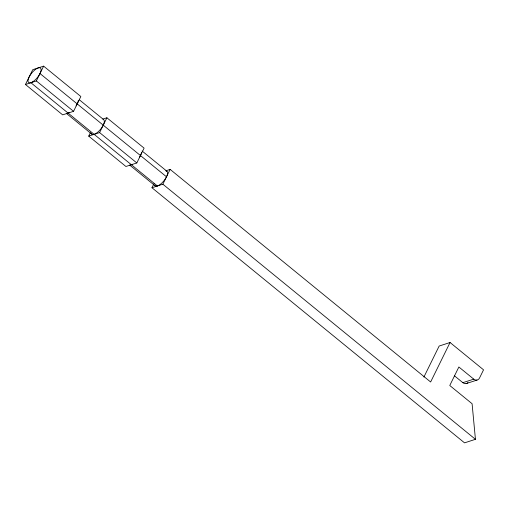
<?xml version="1.0" encoding="UTF-8"?>
<svg xmlns="http://www.w3.org/2000/svg" width="509" height="509" viewBox="0 0 509 509"><rect width="100%" height="100%" fill="white"/><g stroke="black" fill="none" stroke-linecap="round" stroke-linejoin="round"><path stroke-width="0.76" d="M25.45 84.494L32.735 69.682L43.634 66.145L80.848 96.513L73.557 111.325L62.658 114.862L25.45 84.494L36.349 80.95L43.634 66.145M102.805 119.1L106.896 117.776L144.104 148.144L136.819 162.95L125.92 166.488L88.706 136.119L90.367 132.754M88.706 136.119L99.605 132.582L106.896 117.776M423.895 377.067L439.159 346.044L450.058 342.506L483.55 369.833L479.503 378.06A5.205 4.123 72 0 1 473.758 379.141L458.87 366.989L449.765 385.504L472.091 403.72L475.438 439.318L464.539 442.855L151.968 187.751L153.953 183.711M151.968 187.751L162.867 184.207L170.152 169.402L430.627 381.992L450.058 342.506M166.068 170.731L170.152 169.402M454.524 375.877L462.859 382.679L473.758 379.141M466.085 383.621L476.984 380.083M79.449 99.872L103.683 119.653A9.372 3.62 -50.8 0 1 99.904 130.049A9.372 3.62 -50.8 0 1 91.372 133.434M142.106 151.008L166.939 171.278M39.995 73.55L166.507 176.808M36.349 80.95L73.557 111.325M99.605 132.582L136.819 162.95M162.867 184.207L475.438 439.318M30.896 82.725L157.415 185.982M66.482 113.482L91.919 134.242M129.738 165.107L155.181 185.874M467.956 382.564A5.205 4.123 72 0 1 462.859 382.679M165.991 170.967A9.372 3.62 -50.8 0 1 163.955 180.746A9.372 3.62 -50.8 0 1 154.628 185.06M141.489 152.585A9.372 3.62 -50.8 0 1 139.332 157.523M132.372 164.299A9.372 3.62 -50.8 0 1 130.081 164.929M78.297 100.451A9.372 3.62 -50.8 0 1 76.076 105.897M69.644 112.381A9.372 3.62 -50.8 0 1 68.111 113.093M32.436 82.013A9.372 3.62 -50.8 0 0 40.974 68.83A9.372 3.62 -50.8 0 0 30.222 75.109A9.372 3.62 -50.8 0 0 32.436 82.013"/></g></svg>
